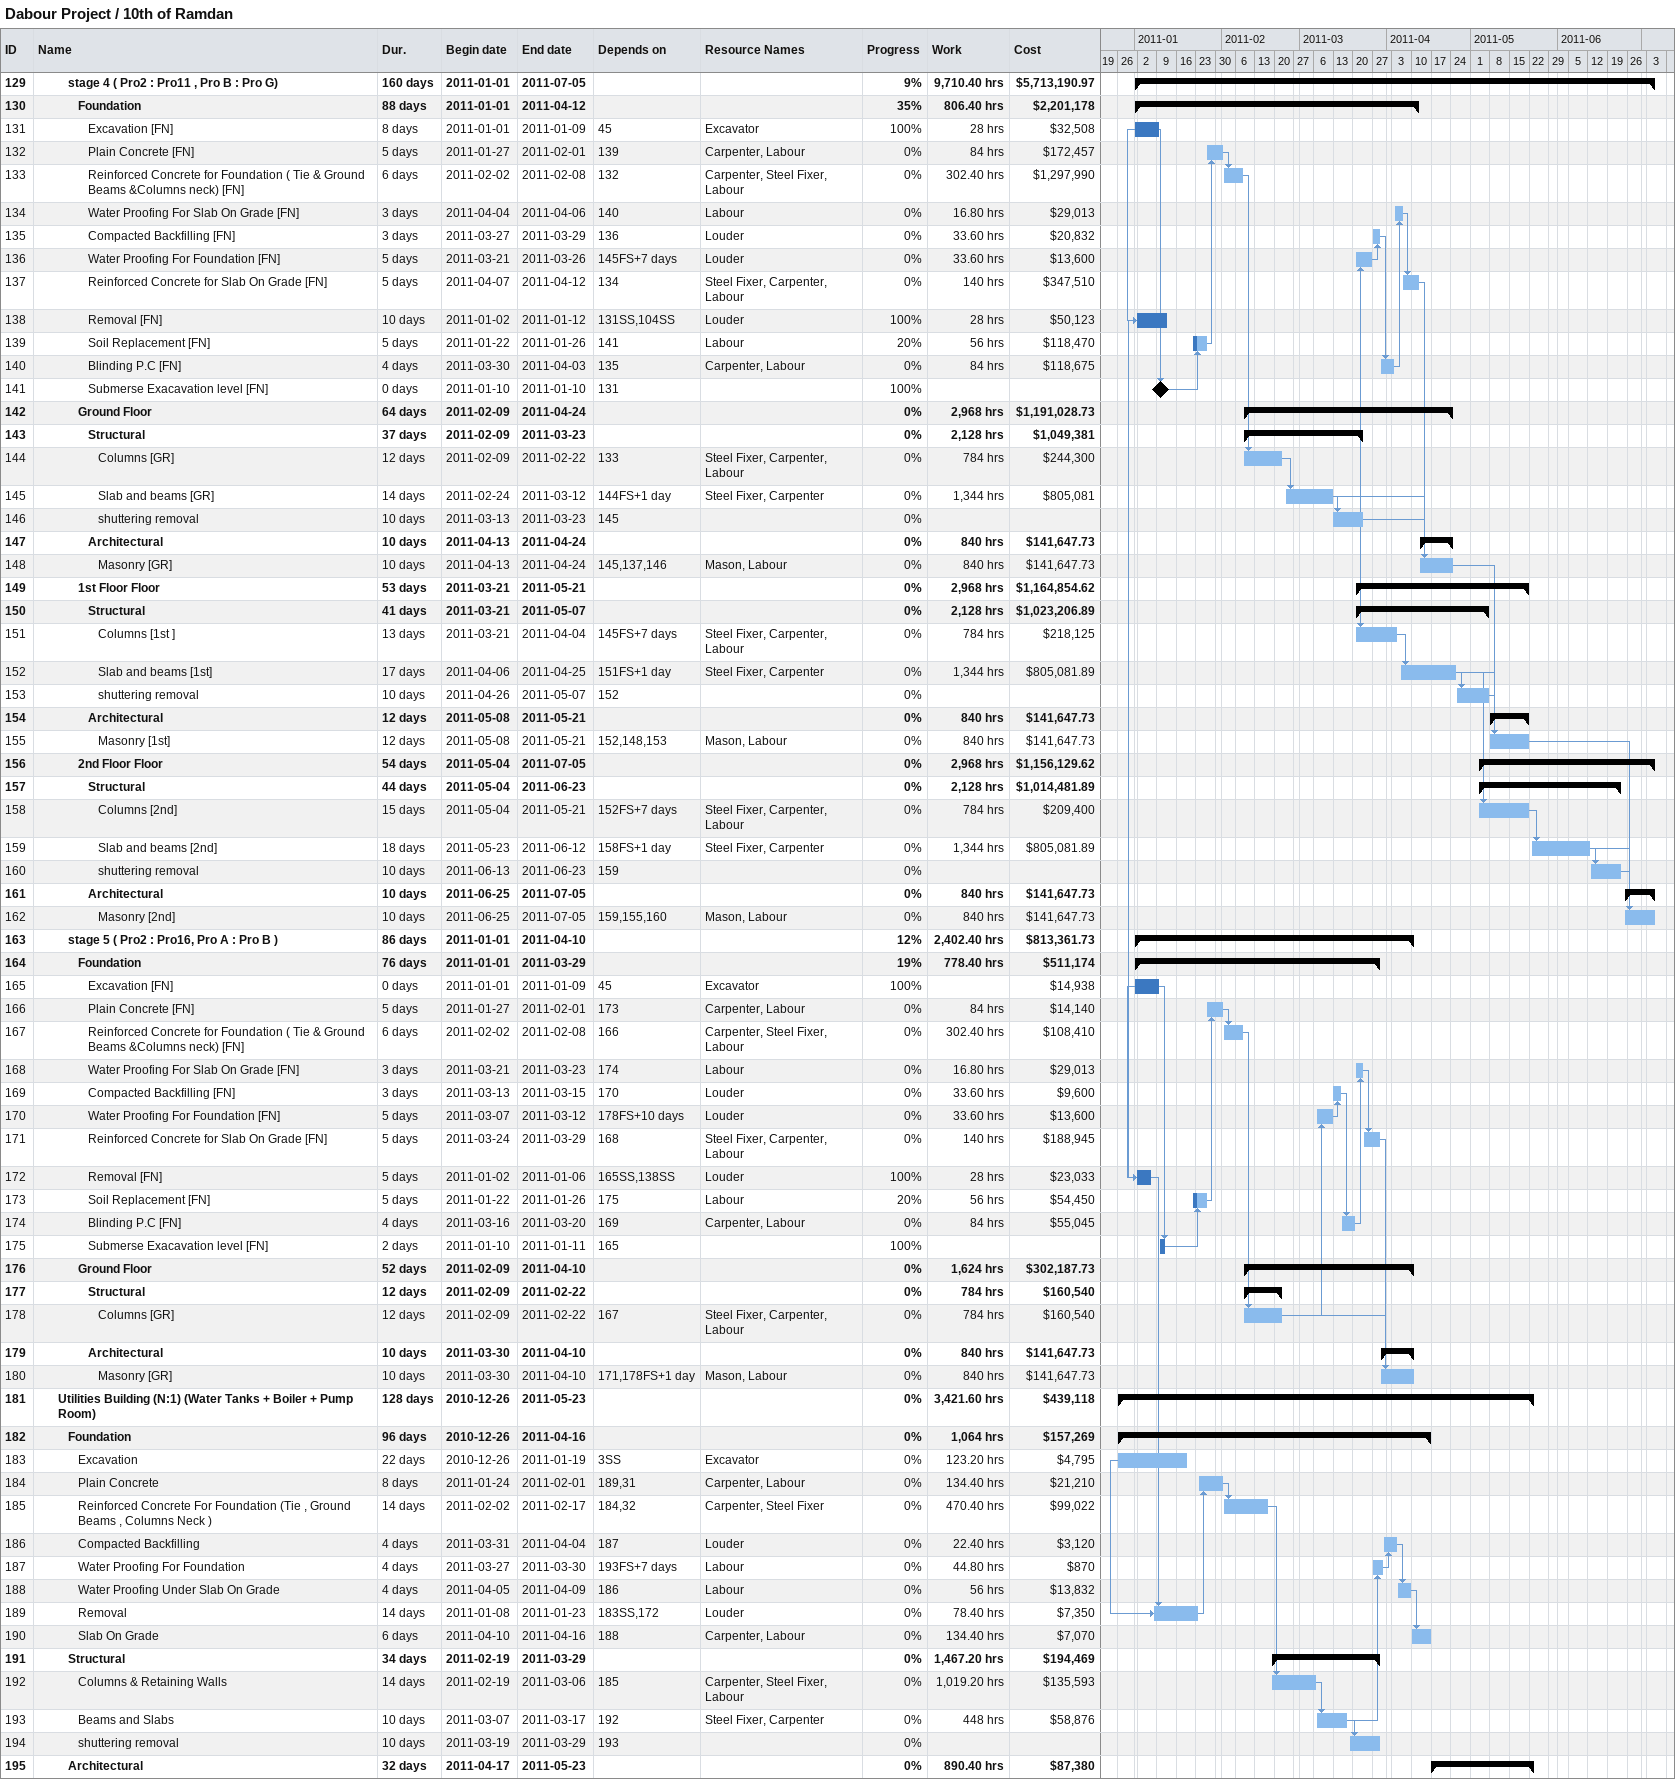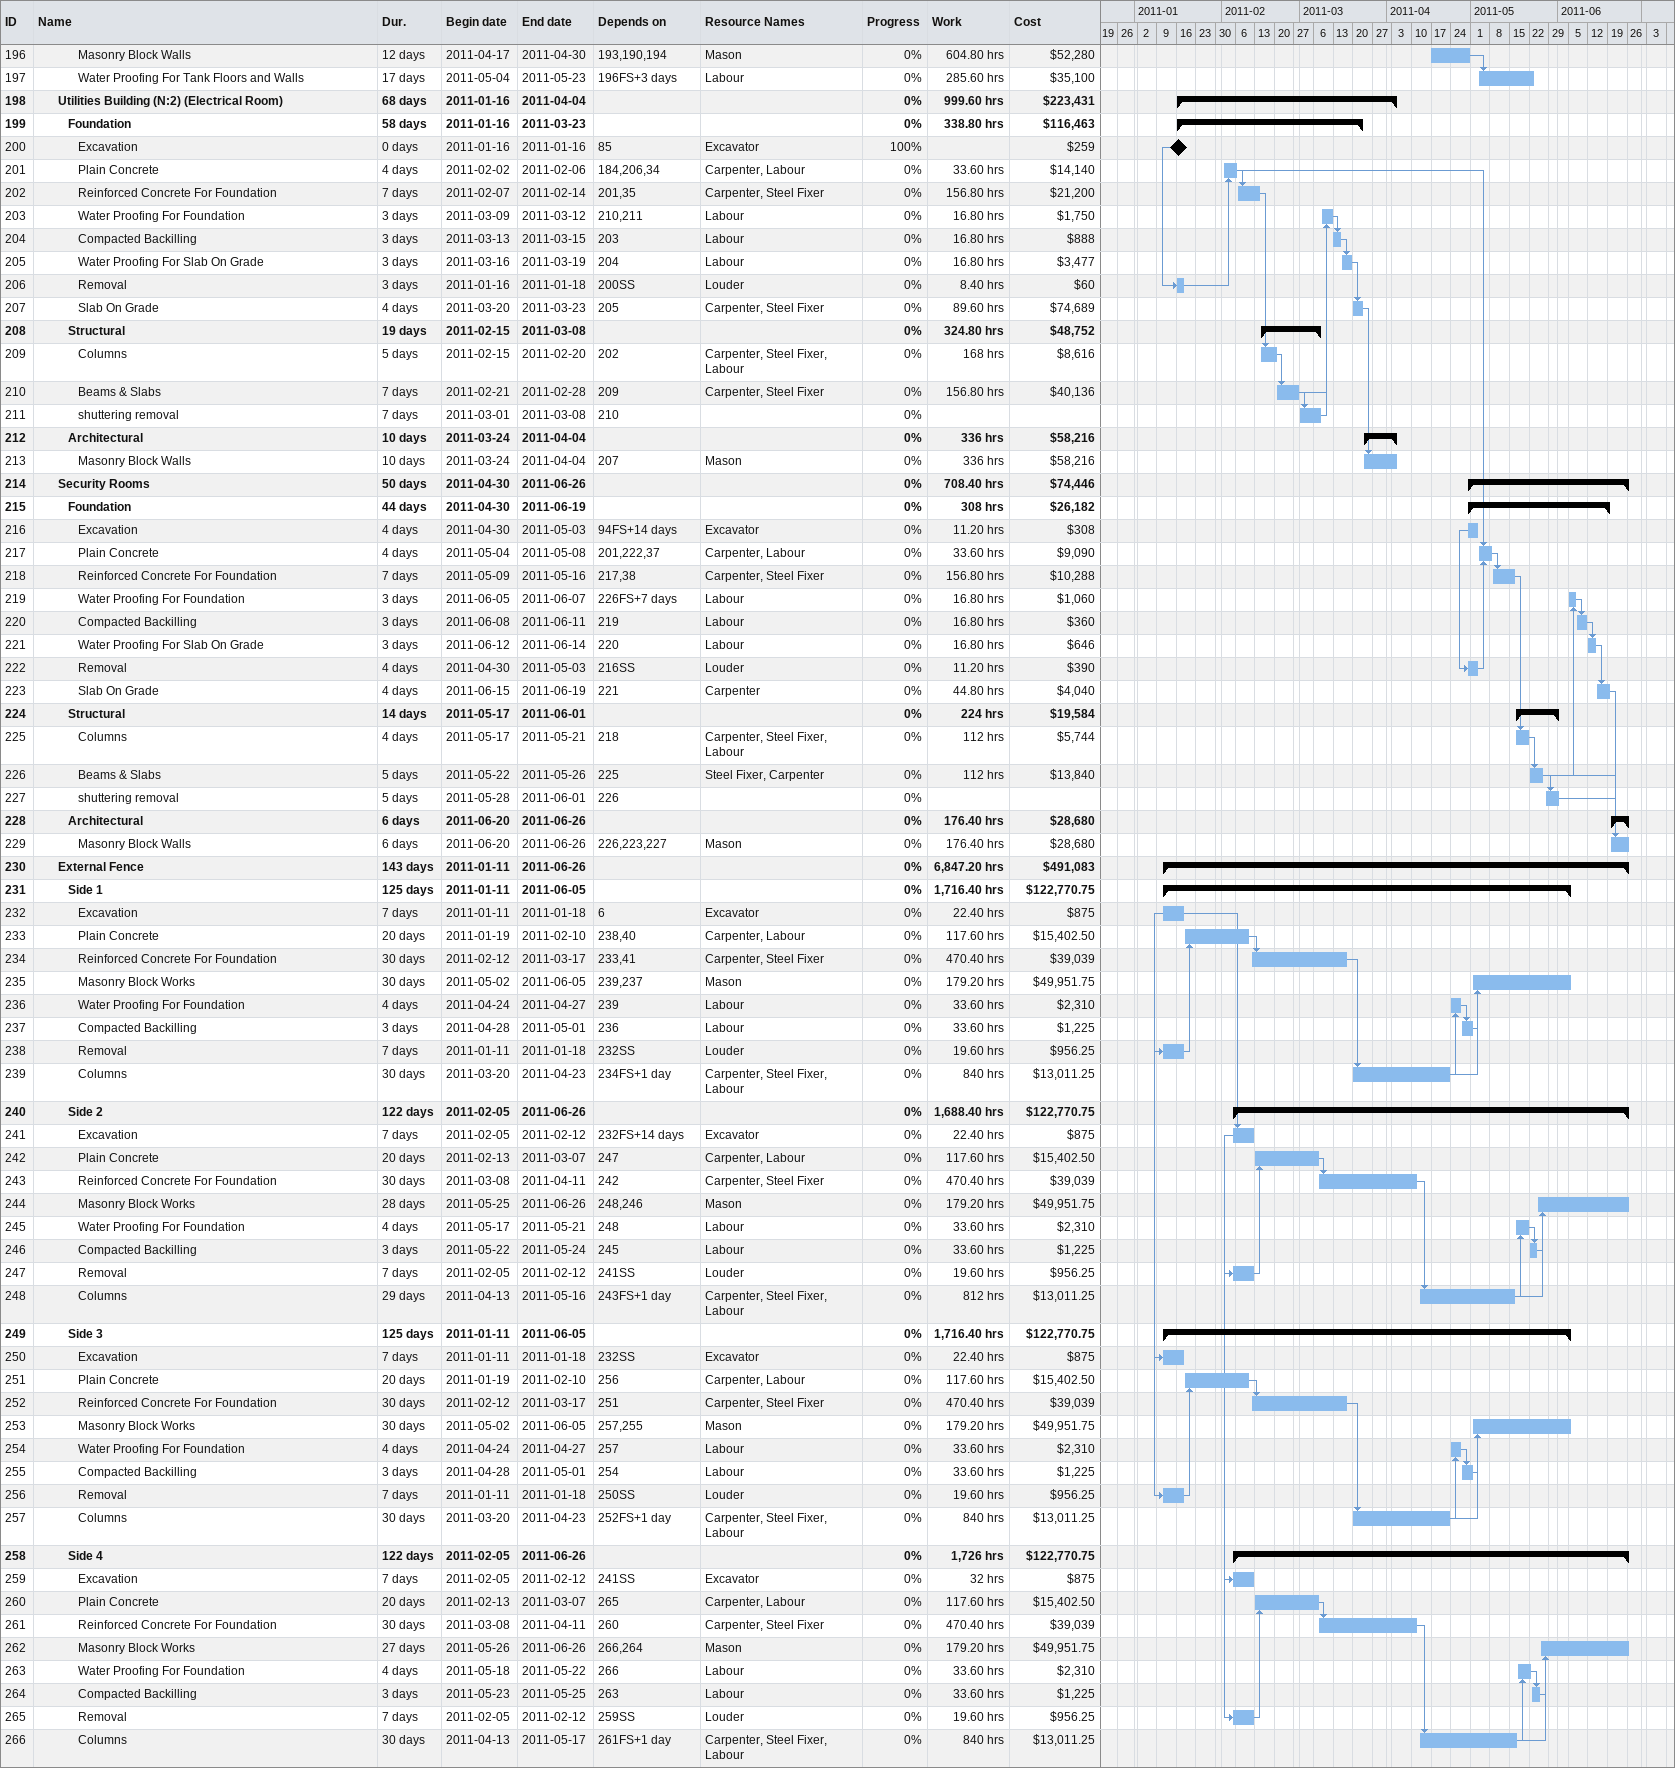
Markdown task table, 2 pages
Dabour Project / 10th of Ramdan

| ID | Level | Task | Duration | Start | Finish | Predecessors | Resources | % complete | Work (h) | Cost ($) |
|---|---|---|---|---|---|---|---|---|---|---|
| 129 | 4 | **stage 4 ( Pro2 : Pro11 , Pro B : Pro G)** | 160d | 2011-01-01 | 2011-07-05 |  |  | 9 | 9710.40 | 5713190.97 |
| 130 | 5 | **Foundation** | 88d | 2011-01-01 | 2011-04-12 |  |  | 35 | 806.40 | 2201178 |
| 131 | 6 | Excavation [FN] | 8d | 2011-01-01 | 2011-01-09 | 45 | Excavator | 100 | 28 | 32508 |
| 132 | 6 | Plain Concrete [FN] | 5d | 2011-01-27 | 2011-02-01 | 139 | Carpenter, Labour | 0 | 84 | 172457 |
| 133 | 6 | Reinforced Concrete for Foundation ( Tie & Ground Beams &Columns neck) [FN] | 6d | 2011-02-02 | 2011-02-08 | 132 | Carpenter, Steel Fixer, Labour | 0 | 302.40 | 1297990 |
| 134 | 6 | Water Proofing For Slab On Grade [FN] | 3d | 2011-04-04 | 2011-04-06 | 140 | Labour | 0 | 16.80 | 29013 |
| 135 | 6 | Compacted Backfilling [FN] | 3d | 2011-03-27 | 2011-03-29 | 136 | Louder | 0 | 33.60 | 20832 |
| 136 | 6 | Water Proofing For Foundation [FN] | 5d | 2011-03-21 | 2011-03-26 | 145FS+7d | Louder | 0 | 33.60 | 13600 |
| 137 | 6 | Reinforced Concrete for Slab On Grade [FN] | 5d | 2011-04-07 | 2011-04-12 | 134 | Steel Fixer, Carpenter, Labour | 0 | 140 | 347510 |
| 138 | 6 | Removal [FN] | 10d | 2011-01-02 | 2011-01-12 | 131SS, 104SS | Louder | 100 | 28 | 50123 |
| 139 | 6 | Soil Replacement [FN] | 5d | 2011-01-22 | 2011-01-26 | 141 | Labour | 20 | 56 | 118470 |
| 140 | 6 | Blinding P.C [FN] | 4d | 2011-03-30 | 2011-04-03 | 135 | Carpenter, Labour | 0 | 84 | 118675 |
| 141 | 6 | Submerse Exacavation level [FN] | 0d | 2011-01-10 | 2011-01-10 | 131 |  | 100 |  |  |
| 142 | 5 | **Ground Floor** | 64d | 2011-02-09 | 2011-04-24 |  |  | 0 | 2968 | 1191028.73 |
| 143 | 6 | **Structural** | 37d | 2011-02-09 | 2011-03-23 |  |  | 0 | 2128 | 1049381 |
| 144 | 7 | Columns [GR] | 12d | 2011-02-09 | 2011-02-22 | 133 | Steel Fixer, Carpenter, Labour | 0 | 784 | 244300 |
| 145 | 7 | Slab and beams [GR] | 14d | 2011-02-24 | 2011-03-12 | 144FS+1d | Steel Fixer, Carpenter | 0 | 1344 | 805081 |
| 146 | 7 | shuttering removal | 10d | 2011-03-13 | 2011-03-23 | 145 |  | 0 |  |  |
| 147 | 6 | **Architectural** | 10d | 2011-04-13 | 2011-04-24 |  |  | 0 | 840 | 141647.73 |
| 148 | 7 | Masonry [GR] | 10d | 2011-04-13 | 2011-04-24 | 145, 137, 146 | Mason, Labour | 0 | 840 | 141647.73 |
| 149 | 5 | **1st Floor Floor** | 53d | 2011-03-21 | 2011-05-21 |  |  | 0 | 2968 | 1164854.62 |
| 150 | 6 | **Structural** | 41d | 2011-03-21 | 2011-05-07 |  |  | 0 | 2128 | 1023206.89 |
| 151 | 7 | Columns [1st ] | 13d | 2011-03-21 | 2011-04-04 | 145FS+7d | Steel Fixer, Carpenter, Labour | 0 | 784 | 218125 |
| 152 | 7 | Slab and beams [1st] | 17d | 2011-04-06 | 2011-04-25 | 151FS+1d | Steel Fixer, Carpenter | 0 | 1344 | 805081.89 |
| 153 | 7 | shuttering removal | 10d | 2011-04-26 | 2011-05-07 | 152 |  | 0 |  |  |
| 154 | 6 | **Architectural** | 12d | 2011-05-08 | 2011-05-21 |  |  | 0 | 840 | 141647.73 |
| 155 | 7 | Masonry [1st] | 12d | 2011-05-08 | 2011-05-21 | 152, 148, 153 | Mason, Labour | 0 | 840 | 141647.73 |
| 156 | 5 | **2nd Floor Floor** | 54d | 2011-05-04 | 2011-07-05 |  |  | 0 | 2968 | 1156129.62 |
| 157 | 6 | **Structural** | 44d | 2011-05-04 | 2011-06-23 |  |  | 0 | 2128 | 1014481.89 |
| 158 | 7 | Columns [2nd] | 15d | 2011-05-04 | 2011-05-21 | 152FS+7d | Steel Fixer, Carpenter, Labour | 0 | 784 | 209400 |
| 159 | 7 | Slab and beams [2nd] | 18d | 2011-05-23 | 2011-06-12 | 158FS+1d | Steel Fixer, Carpenter | 0 | 1344 | 805081.89 |
| 160 | 7 | shuttering removal | 10d | 2011-06-13 | 2011-06-23 | 159 |  | 0 |  |  |
| 161 | 6 | **Architectural** | 10d | 2011-06-25 | 2011-07-05 |  |  | 0 | 840 | 141647.73 |
| 162 | 7 | Masonry [2nd] | 10d | 2011-06-25 | 2011-07-05 | 159, 155, 160 | Mason, Labour | 0 | 840 | 141647.73 |
| 163 | 4 | **stage 5 ( Pro2 : Pro16, Pro A : Pro B )** | 86d | 2011-01-01 | 2011-04-10 |  |  | 12 | 2402.40 | 813361.73 |
| 164 | 5 | **Foundation** | 76d | 2011-01-01 | 2011-03-29 |  |  | 19 | 778.40 | 511174 |
| 165 | 6 | Excavation [FN] | 0d | 2011-01-01 | 2011-01-09 | 45 | Excavator | 100 |  | 14938 |
| 166 | 6 | Plain Concrete [FN] | 5d | 2011-01-27 | 2011-02-01 | 173 | Carpenter, Labour | 0 | 84 | 14140 |
| 167 | 6 | Reinforced Concrete for Foundation ( Tie & Ground Beams &Columns neck) [FN] | 6d | 2011-02-02 | 2011-02-08 | 166 | Carpenter, Steel Fixer, Labour | 0 | 302.40 | 108410 |
| 168 | 6 | Water Proofing For Slab On Grade [FN] | 3d | 2011-03-21 | 2011-03-23 | 174 | Labour | 0 | 16.80 | 29013 |
| 169 | 6 | Compacted Backfilling [FN] | 3d | 2011-03-13 | 2011-03-15 | 170 | Louder | 0 | 33.60 | 9600 |
| 170 | 6 | Water Proofing For Foundation [FN] | 5d | 2011-03-07 | 2011-03-12 | 178FS+10d | Louder | 0 | 33.60 | 13600 |
| 171 | 6 | Reinforced Concrete for Slab On Grade [FN] | 5d | 2011-03-24 | 2011-03-29 | 168 | Steel Fixer, Carpenter, Labour | 0 | 140 | 188945 |
| 172 | 6 | Removal [FN] | 5d | 2011-01-02 | 2011-01-06 | 165SS, 138SS | Louder | 100 | 28 | 23033 |
| 173 | 6 | Soil Replacement [FN] | 5d | 2011-01-22 | 2011-01-26 | 175 | Labour | 20 | 56 | 54450 |
| 174 | 6 | Blinding P.C [FN] | 4d | 2011-03-16 | 2011-03-20 | 169 | Carpenter, Labour | 0 | 84 | 55045 |
| 175 | 6 | Submerse Exacavation level [FN] | 2d | 2011-01-10 | 2011-01-11 | 165 |  | 100 |  |  |
| 176 | 5 | **Ground Floor** | 52d | 2011-02-09 | 2011-04-10 |  |  | 0 | 1624 | 302187.73 |
| 177 | 6 | **Structural** | 12d | 2011-02-09 | 2011-02-22 |  |  | 0 | 784 | 160540 |
| 178 | 7 | Columns [GR] | 12d | 2011-02-09 | 2011-02-22 | 167 | Steel Fixer, Carpenter, Labour | 0 | 784 | 160540 |
| 179 | 6 | **Architectural** | 10d | 2011-03-30 | 2011-04-10 |  |  | 0 | 840 | 141647.73 |
| 180 | 7 | Masonry [GR] | 10d | 2011-03-30 | 2011-04-10 | 171, 178FS+1d | Mason, Labour | 0 | 840 | 141647.73 |
| 181 | 3 | **Utilities Building (N:1) (Water Tanks + Boiler + Pump Room)** | 128d | 2010-12-26 | 2011-05-23 |  |  | 0 | 3421.60 | 439118 |
| 182 | 4 | **Foundation** | 96d | 2010-12-26 | 2011-04-16 |  |  | 0 | 1064 | 157269 |
| 183 | 5 | Excavation | 22d | 2010-12-26 | 2011-01-19 | 3SS | Excavator | 0 | 123.20 | 4795 |
| 184 | 5 | Plain Concrete | 8d | 2011-01-24 | 2011-02-01 | 189, 31 | Carpenter, Labour | 0 | 134.40 | 21210 |
| 185 | 5 | Reinforced Concrete For Foundation (Tie , Ground Beams , Columns Neck ) | 14d | 2011-02-02 | 2011-02-17 | 184, 32 | Carpenter, Steel Fixer | 0 | 470.40 | 99022 |
| 186 | 5 | Compacted Backfilling | 4d | 2011-03-31 | 2011-04-04 | 187 | Louder | 0 | 22.40 | 3120 |
| 187 | 5 | Water Proofing For Foundation | 4d | 2011-03-27 | 2011-03-30 | 193FS+7d | Labour | 0 | 44.80 | 870 |
| 188 | 5 | Water Proofing Under Slab On Grade | 4d | 2011-04-05 | 2011-04-09 | 186 | Labour | 0 | 56 | 13832 |
| 189 | 5 | Removal | 14d | 2011-01-08 | 2011-01-23 | 183SS, 172 | Louder | 0 | 78.40 | 7350 |
| 190 | 5 | Slab On Grade | 6d | 2011-04-10 | 2011-04-16 | 188 | Carpenter, Labour | 0 | 134.40 | 7070 |
| 191 | 4 | **Structural** | 34d | 2011-02-19 | 2011-03-29 |  |  | 0 | 1467.20 | 194469 |
| 192 | 5 | Columns & Retaining Walls | 14d | 2011-02-19 | 2011-03-06 | 185 | Carpenter, Steel Fixer, Labour | 0 | 1019.20 | 135593 |
| 193 | 5 | Beams and Slabs | 10d | 2011-03-07 | 2011-03-17 | 192 | Steel Fixer, Carpenter | 0 | 448 | 58876 |
| 194 | 5 | shuttering removal | 10d | 2011-03-19 | 2011-03-29 | 193 |  | 0 |  |  |
| 195 | 4 | **Architectural** | 32d | 2011-04-17 | 2011-05-23 |  |  | 0 | 890.40 | 87380 |
| 196 | 5 | Masonry Block Walls | 12d | 2011-04-17 | 2011-04-30 | 193, 190, 194 | Mason | 0 | 604.80 | 52280 |
| 197 | 5 | Water Proofing For Tank Floors and Walls | 17d | 2011-05-04 | 2011-05-23 | 196FS+3d | Labour | 0 | 285.60 | 35100 |
| 198 | 3 | **Utilities Building (N:2) (Electrical Room)** | 68d | 2011-01-16 | 2011-04-04 |  |  | 0 | 999.60 | 223431 |
| 199 | 4 | **Foundation** | 58d | 2011-01-16 | 2011-03-23 |  |  | 0 | 338.80 | 116463 |
| 200 | 5 | Excavation | 0d | 2011-01-16 | 2011-01-16 | 85 | Excavator | 100 |  | 259 |
| 201 | 5 | Plain Concrete | 4d | 2011-02-02 | 2011-02-06 | 184, 206, 34 | Carpenter, Labour | 0 | 33.60 | 14140 |
| 202 | 5 | Reinforced Concrete For Foundation | 7d | 2011-02-07 | 2011-02-14 | 201, 35 | Carpenter, Steel Fixer | 0 | 156.80 | 21200 |
| 203 | 5 | Water Proofing For Foundation | 3d | 2011-03-09 | 2011-03-12 | 210, 211 | Labour | 0 | 16.80 | 1750 |
| 204 | 5 | Compacted Backilling | 3d | 2011-03-13 | 2011-03-15 | 203 | Labour | 0 | 16.80 | 888 |
| 205 | 5 | Water Proofing For Slab On Grade | 3d | 2011-03-16 | 2011-03-19 | 204 | Labour | 0 | 16.80 | 3477 |
| 206 | 5 | Removal | 3d | 2011-01-16 | 2011-01-18 | 200SS | Louder | 0 | 8.40 | 60 |
| 207 | 5 | Slab On Grade | 4d | 2011-03-20 | 2011-03-23 | 205 | Carpenter, Steel Fixer | 0 | 89.60 | 74689 |
| 208 | 4 | **Structural** | 19d | 2011-02-15 | 2011-03-08 |  |  | 0 | 324.80 | 48752 |
| 209 | 5 | Columns | 5d | 2011-02-15 | 2011-02-20 | 202 | Carpenter, Steel Fixer, Labour | 0 | 168 | 8616 |
| 210 | 5 | Beams & Slabs | 7d | 2011-02-21 | 2011-02-28 | 209 | Carpenter, Steel Fixer | 0 | 156.80 | 40136 |
| 211 | 5 | shuttering removal | 7d | 2011-03-01 | 2011-03-08 | 210 |  | 0 |  |  |
| 212 | 4 | **Architectural** | 10d | 2011-03-24 | 2011-04-04 |  |  | 0 | 336 | 58216 |
| 213 | 5 | Masonry Block Walls | 10d | 2011-03-24 | 2011-04-04 | 207 | Mason | 0 | 336 | 58216 |
| 214 | 3 | **Security Rooms** | 50d | 2011-04-30 | 2011-06-26 |  |  | 0 | 708.40 | 74446 |
| 215 | 4 | **Foundation** | 44d | 2011-04-30 | 2011-06-19 |  |  | 0 | 308 | 26182 |
| 216 | 5 | Excavation | 4d | 2011-04-30 | 2011-05-03 | 94FS+14d | Excavator | 0 | 11.20 | 308 |
| 217 | 5 | Plain Concrete | 4d | 2011-05-04 | 2011-05-08 | 201, 222, 37 | Carpenter, Labour | 0 | 33.60 | 9090 |
| 218 | 5 | Reinforced Concrete For Foundation | 7d | 2011-05-09 | 2011-05-16 | 217, 38 | Carpenter, Steel Fixer | 0 | 156.80 | 10288 |
| 219 | 5 | Water Proofing For Foundation | 3d | 2011-06-05 | 2011-06-07 | 226FS+7d | Labour | 0 | 16.80 | 1060 |
| 220 | 5 | Compacted Backilling | 3d | 2011-06-08 | 2011-06-11 | 219 | Labour | 0 | 16.80 | 360 |
| 221 | 5 | Water Proofing For Slab On Grade | 3d | 2011-06-12 | 2011-06-14 | 220 | Labour | 0 | 16.80 | 646 |
| 222 | 5 | Removal | 4d | 2011-04-30 | 2011-05-03 | 216SS | Louder | 0 | 11.20 | 390 |
| 223 | 5 | Slab On Grade | 4d | 2011-06-15 | 2011-06-19 | 221 | Carpenter | 0 | 44.80 | 4040 |
| 224 | 4 | **Structural** | 14d | 2011-05-17 | 2011-06-01 |  |  | 0 | 224 | 19584 |
| 225 | 5 | Columns | 4d | 2011-05-17 | 2011-05-21 | 218 | Carpenter, Steel Fixer, Labour | 0 | 112 | 5744 |
| 226 | 5 | Beams & Slabs | 5d | 2011-05-22 | 2011-05-26 | 225 | Steel Fixer, Carpenter | 0 | 112 | 13840 |
| 227 | 5 | shuttering removal | 5d | 2011-05-28 | 2011-06-01 | 226 |  | 0 |  |  |
| 228 | 4 | **Architectural** | 6d | 2011-06-20 | 2011-06-26 |  |  | 0 | 176.40 | 28680 |
| 229 | 5 | Masonry Block Walls | 6d | 2011-06-20 | 2011-06-26 | 226, 223, 227 | Mason | 0 | 176.40 | 28680 |
| 230 | 3 | **External Fence** | 143d | 2011-01-11 | 2011-06-26 |  |  | 0 | 6847.20 | 491083 |
| 231 | 4 | **Side 1** | 125d | 2011-01-11 | 2011-06-05 |  |  | 0 | 1716.40 | 122770.75 |
| 232 | 5 | Excavation | 7d | 2011-01-11 | 2011-01-18 | 6 | Excavator | 0 | 22.40 | 875 |
| 233 | 5 | Plain Concrete | 20d | 2011-01-19 | 2011-02-10 | 238, 40 | Carpenter, Labour | 0 | 117.60 | 15402.50 |
| 234 | 5 | Reinforced Concrete For Foundation | 30d | 2011-02-12 | 2011-03-17 | 233, 41 | Carpenter, Steel Fixer | 0 | 470.40 | 39039 |
| 235 | 5 | Masonry Block Works | 30d | 2011-05-02 | 2011-06-05 | 239, 237 | Mason | 0 | 179.20 | 49951.75 |
| 236 | 5 | Water Proofing For Foundation | 4d | 2011-04-24 | 2011-04-27 | 239 | Labour | 0 | 33.60 | 2310 |
| 237 | 5 | Compacted Backilling | 3d | 2011-04-28 | 2011-05-01 | 236 | Labour | 0 | 33.60 | 1225 |
| 238 | 5 | Removal | 7d | 2011-01-11 | 2011-01-18 | 232SS | Louder | 0 | 19.60 | 956.25 |
| 239 | 5 | Columns | 30d | 2011-03-20 | 2011-04-23 | 234FS+1d | Carpenter, Steel Fixer, Labour | 0 | 840 | 13011.25 |
| 240 | 4 | **Side 2** | 122d | 2011-02-05 | 2011-06-26 |  |  | 0 | 1688.40 | 122770.75 |
| 241 | 5 | Excavation | 7d | 2011-02-05 | 2011-02-12 | 232FS+14d | Excavator | 0 | 22.40 | 875 |
| 242 | 5 | Plain Concrete | 20d | 2011-02-13 | 2011-03-07 | 247 | Carpenter, Labour | 0 | 117.60 | 15402.50 |
| 243 | 5 | Reinforced Concrete For Foundation | 30d | 2011-03-08 | 2011-04-11 | 242 | Carpenter, Steel Fixer | 0 | 470.40 | 39039 |
| 244 | 5 | Masonry Block Works | 28d | 2011-05-25 | 2011-06-26 | 248, 246 | Mason | 0 | 179.20 | 49951.75 |
| 245 | 5 | Water Proofing For Foundation | 4d | 2011-05-17 | 2011-05-21 | 248 | Labour | 0 | 33.60 | 2310 |
| 246 | 5 | Compacted Backilling | 3d | 2011-05-22 | 2011-05-24 | 245 | Labour | 0 | 33.60 | 1225 |
| 247 | 5 | Removal | 7d | 2011-02-05 | 2011-02-12 | 241SS | Louder | 0 | 19.60 | 956.25 |
| 248 | 5 | Columns | 29d | 2011-04-13 | 2011-05-16 | 243FS+1d | Carpenter, Steel Fixer, Labour | 0 | 812 | 13011.25 |
| 249 | 4 | **Side 3** | 125d | 2011-01-11 | 2011-06-05 |  |  | 0 | 1716.40 | 122770.75 |
| 250 | 5 | Excavation | 7d | 2011-01-11 | 2011-01-18 | 232SS | Excavator | 0 | 22.40 | 875 |
| 251 | 5 | Plain Concrete | 20d | 2011-01-19 | 2011-02-10 | 256 | Carpenter, Labour | 0 | 117.60 | 15402.50 |
| 252 | 5 | Reinforced Concrete For Foundation | 30d | 2011-02-12 | 2011-03-17 | 251 | Carpenter, Steel Fixer | 0 | 470.40 | 39039 |
| 253 | 5 | Masonry Block Works | 30d | 2011-05-02 | 2011-06-05 | 257, 255 | Mason | 0 | 179.20 | 49951.75 |
| 254 | 5 | Water Proofing For Foundation | 4d | 2011-04-24 | 2011-04-27 | 257 | Labour | 0 | 33.60 | 2310 |
| 255 | 5 | Compacted Backilling | 3d | 2011-04-28 | 2011-05-01 | 254 | Labour | 0 | 33.60 | 1225 |
| 256 | 5 | Removal | 7d | 2011-01-11 | 2011-01-18 | 250SS | Louder | 0 | 19.60 | 956.25 |
| 257 | 5 | Columns | 30d | 2011-03-20 | 2011-04-23 | 252FS+1d | Carpenter, Steel Fixer, Labour | 0 | 840 | 13011.25 |
| 258 | 4 | **Side 4** | 122d | 2011-02-05 | 2011-06-26 |  |  | 0 | 1726 | 122770.75 |
| 259 | 5 | Excavation | 7d | 2011-02-05 | 2011-02-12 | 241SS | Excavator | 0 | 32 | 875 |
| 260 | 5 | Plain Concrete | 20d | 2011-02-13 | 2011-03-07 | 265 | Carpenter, Labour | 0 | 117.60 | 15402.50 |
| 261 | 5 | Reinforced Concrete For Foundation | 30d | 2011-03-08 | 2011-04-11 | 260 | Carpenter, Steel Fixer | 0 | 470.40 | 39039 |
| 262 | 5 | Masonry Block Works | 27d | 2011-05-26 | 2011-06-26 | 266, 264 | Mason | 0 | 179.20 | 49951.75 |
| 263 | 5 | Water Proofing For Foundation | 4d | 2011-05-18 | 2011-05-22 | 266 | Labour | 0 | 33.60 | 2310 |
| 264 | 5 | Compacted Backilling | 3d | 2011-05-23 | 2011-05-25 | 263 | Labour | 0 | 33.60 | 1225 |
| 265 | 5 | Removal | 7d | 2011-02-05 | 2011-02-12 | 259SS | Louder | 0 | 19.60 | 956.25 |
| 266 | 5 | Columns | 30d | 2011-04-13 | 2011-05-17 | 261FS+1d | Carpenter, Steel Fixer, Labour | 0 | 840 | 13011.25 |
